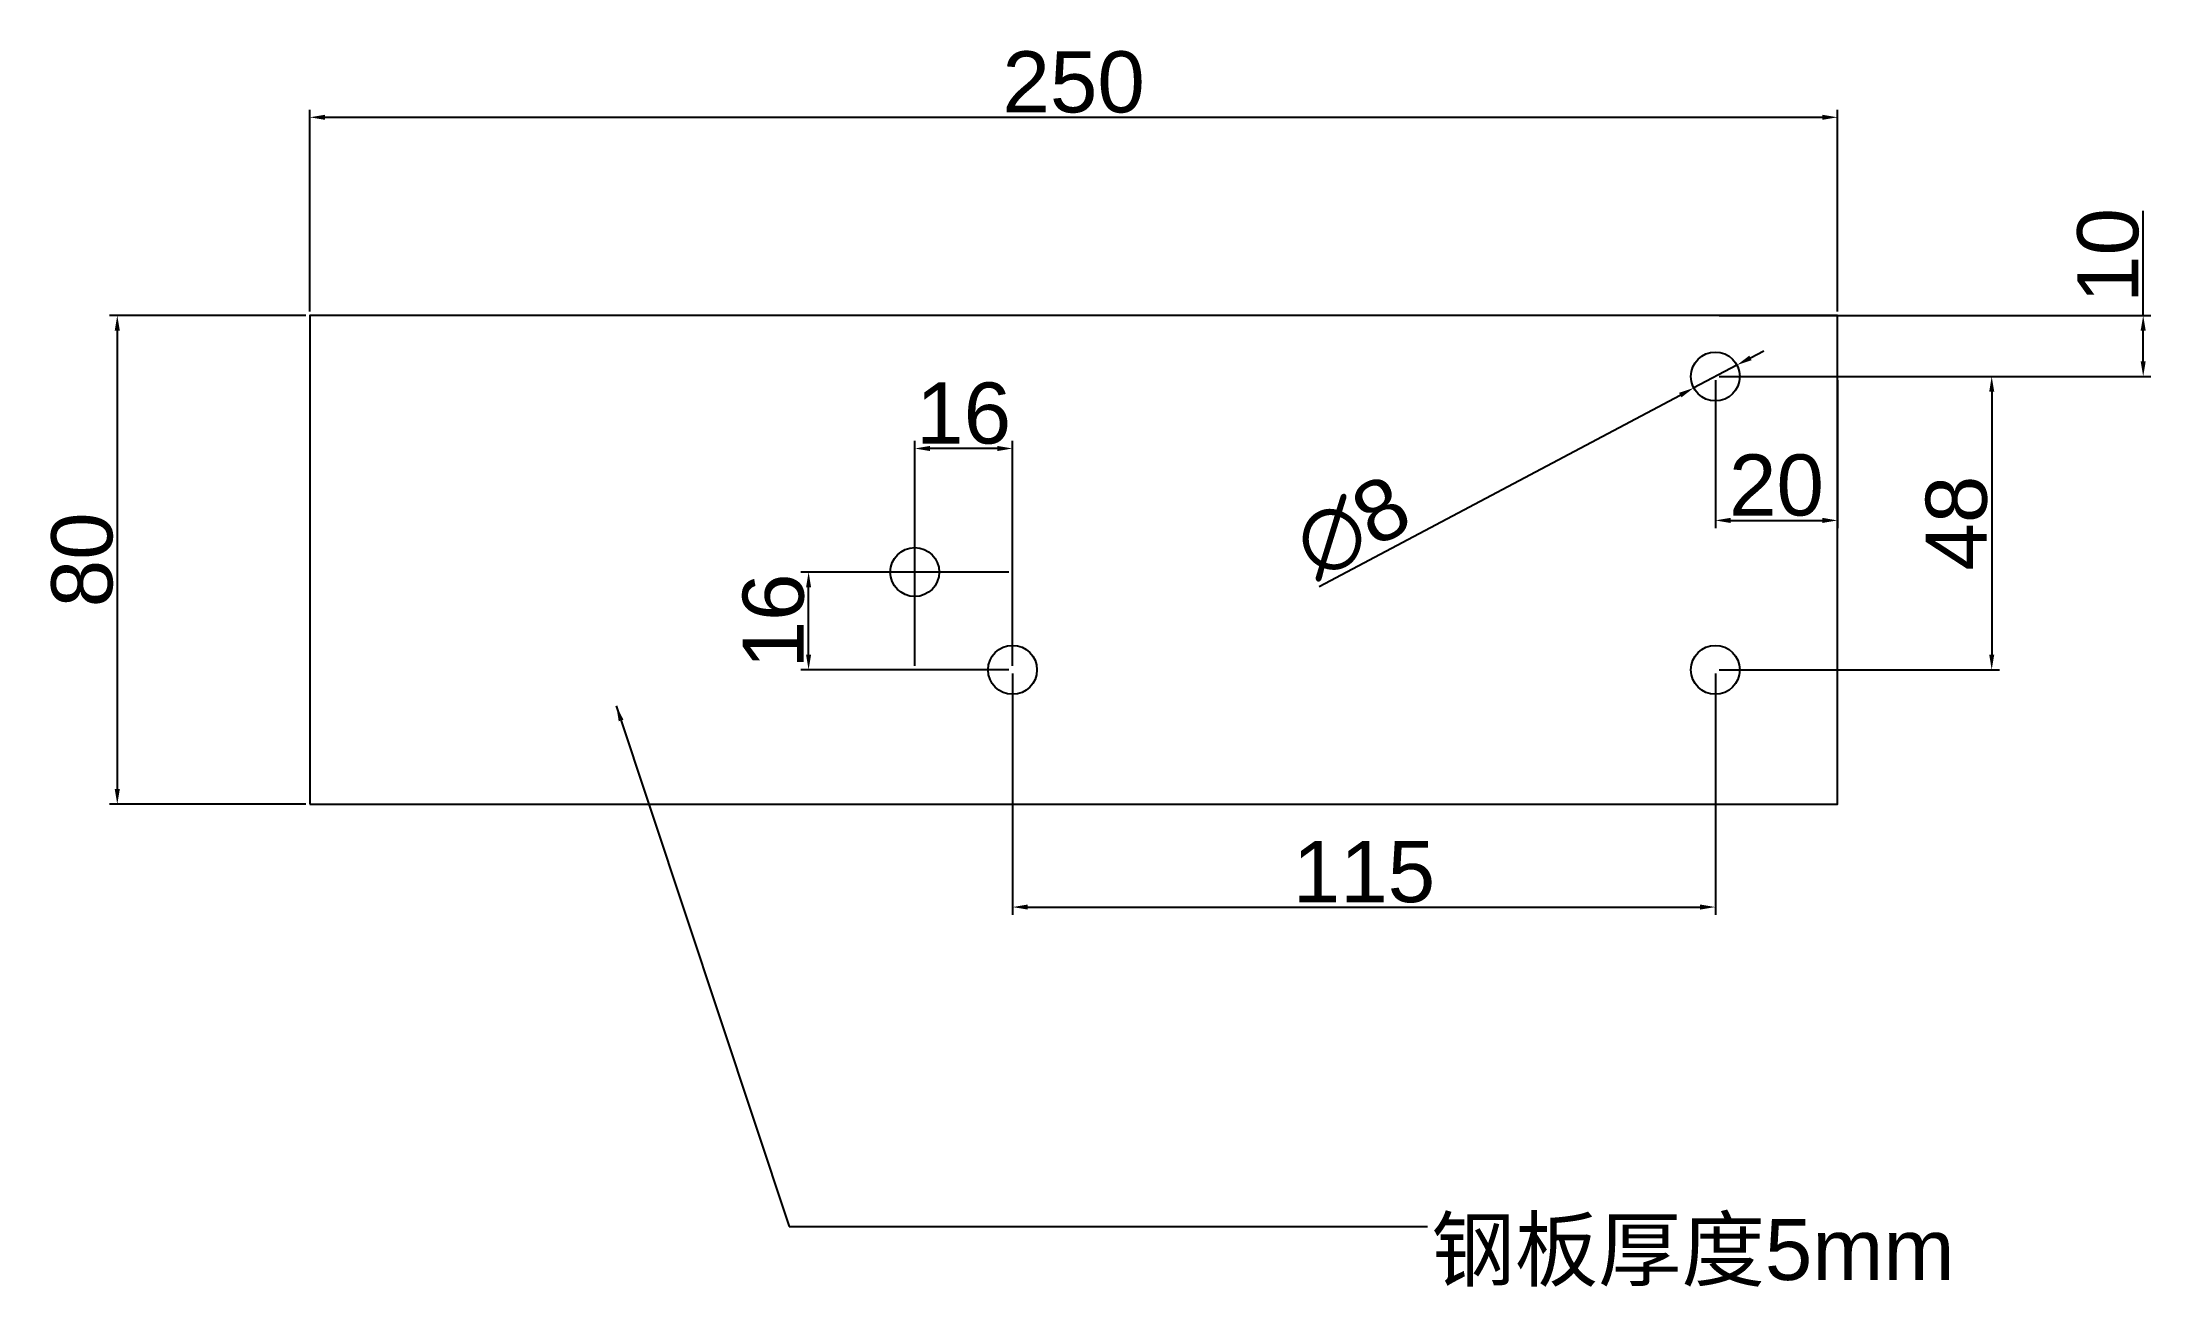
# Model space of a CAD drawing. Header units: millimetres. Extents: x -44 to 301, y -79 to 125.
import ezdxf

# ---------------------------------------------------------------- set-up
doc = ezdxf.new("R2010")
doc.units = ezdxf.units.MM
doc.styles.get("Standard").update_dxf_attribs({"font": 'arial.ttf'})
doc.dimstyles.new('ISO-25', dxfattribs={"dimtxt": 2.5, "dimasz": 2.5, "dimexe": 1.25, "dimexo": 0.625, "dimtad": 1, "dimtxsty": 'Standard', "dimcen": 2.5, "dimadec": 0, "dimazin": 0, "dimtfac": 1, "dimtmove": 0, "dimatfit": 3, "dimfxl": 1, "dimarcsym": 0})

# ---------------------------------------------------------------- blocks, each defined once
blk = doc.blocks.new('*D7')
at = {"color": 0, "lineweight": -2, "transparency": 16777216}
for p, q in [((0, 80.62), (0, 113.66)), ((2.5, 112.41), (247.5, 112.41)), ((250, 80.62), (250, 113.66))]:
    blk.add_line(p, q, dxfattribs=at)
at = {"color": 0, "transparency": 16777216}
for points in [[(2.5, 112.83), (2.5, 112), (0, 112.41)], [(247.5, 112.83), (247.5, 112), (250, 112.41)]]:
    blk.add_solid(points, dxfattribs=at)
at = {"layer": 'Defpoints', "color": 0, "transparency": 16777216}
for p in [(250, 112.41), (0, 80), (250, 80)]:
    blk.add_point(p, dxfattribs=at)
at = {"color": 0, "transparency": 16777216, "insert": (125, 118.14), "char_height": 10, "attachment_point": 5}
blk.add_mtext('250', dxfattribs=at)
blk = doc.blocks.new('*D8')
at = {"color": 0, "lineweight": -2, "transparency": 16777216}
for p, q in [((-0.62, 80), (-32.74, 80)), ((-31.49, 77.5), (-31.49, 2.5)), ((-0.62, 0), (-32.74, 0))]:
    blk.add_line(p, q, dxfattribs=at)
at = {"color": 0, "transparency": 16777216}
for points in [[(-31.91, 77.5), (-31.07, 77.5), (-31.49, 80)], [(-31.91, 2.5), (-31.07, 2.5), (-31.49, 0)]]:
    blk.add_solid(points, dxfattribs=at)
at = {"layer": 'Defpoints', "color": 0, "transparency": 16777216}
for p in [(0, 80), (-31.49, 0), (0, 0)]:
    blk.add_point(p, dxfattribs=at)
at = {"color": 0, "transparency": 16777216, "insert": (-37.22, 40), "char_height": 10, "attachment_point": 5, "rotation": 90}
blk.add_mtext('80', dxfattribs=at)
blk = doc.blocks.new('*D9')
at = {"color": 0, "lineweight": -2, "transparency": 16777216}
for p, q in [((300.01, 80), (300.01, 97.1)), ((230.62, 80), (301.26, 80)), ((300.01, 72.5), (300.01, 77.5)), ((230.62, 70), (301.26, 70))]:
    blk.add_line(p, q, dxfattribs=at)
at = {"color": 0, "transparency": 16777216}
for points in [[(299.59, 77.5), (300.42, 77.5), (300.01, 80)], [(299.59, 72.5), (300.42, 72.5), (300.01, 70)]]:
    blk.add_solid(points, dxfattribs=at)
at = {"layer": 'Defpoints', "color": 0, "transparency": 16777216}
for p in [(230, 80), (300.01, 80), (230, 70)]:
    blk.add_point(p, dxfattribs=at)
at = {"color": 0, "transparency": 16777216, "insert": (294.28, 89.8), "char_height": 10, "attachment_point": 5, "rotation": 90}
blk.add_mtext('10', dxfattribs=at)
blk = doc.blocks.new('*D10')
at = {"color": 0, "lineweight": -2, "transparency": 16777216}
for p, q in [((230, 69.38), (230, 45.2)), ((250, 69.38), (250, 45.2)), ((232.5, 46.45), (247.5, 46.45))]:
    blk.add_line(p, q, dxfattribs=at)
at = {"color": 0, "transparency": 16777216}
for points in [[(232.5, 46.87), (232.5, 46.03), (230, 46.45)], [(247.5, 46.87), (247.5, 46.03), (250, 46.45)]]:
    blk.add_solid(points, dxfattribs=at)
at = {"layer": 'Defpoints', "color": 0, "transparency": 16777216}
for p in [(230, 70), (250, 70), (250, 46.45)]:
    blk.add_point(p, dxfattribs=at)
at = {"color": 0, "transparency": 16777216, "insert": (240, 52.18), "char_height": 10, "attachment_point": 5}
blk.add_mtext('20', dxfattribs=at)
blk = doc.blocks.new('*D11')
at = {"color": 0, "lineweight": -2, "transparency": 16777216}
for p, q in [((230.62, 70), (276.47, 70)), ((275.22, 67.5), (275.22, 24.5)), ((230.62, 22), (276.47, 22))]:
    blk.add_line(p, q, dxfattribs=at)
at = {"color": 0, "transparency": 16777216}
for points in [[(274.81, 67.5), (275.64, 67.5), (275.22, 70)], [(274.81, 24.5), (275.64, 24.5), (275.22, 22)]]:
    blk.add_solid(points, dxfattribs=at)
at = {"layer": 'Defpoints', "color": 0, "transparency": 16777216}
for p in [(230, 70), (230, 22), (275.22, 22)]:
    blk.add_point(p, dxfattribs=at)
at = {"color": 0, "transparency": 16777216, "insert": (269.49, 46), "char_height": 10, "attachment_point": 5, "rotation": 90}
blk.add_mtext('48', dxfattribs=at)
blk = doc.blocks.new('*D12')
at = {"color": 0, "lineweight": -2, "transparency": 16777216}
for p, q in [((115, 21.38), (115, -18.07)), ((230, 21.38), (230, -18.07)), ((117.5, -16.82), (227.5, -16.82))]:
    blk.add_line(p, q, dxfattribs=at)
at = {"color": 0, "transparency": 16777216}
for points in [[(117.5, -16.4), (117.5, -17.23), (115, -16.82)], [(227.5, -16.4), (227.5, -17.23), (230, -16.82)]]:
    blk.add_solid(points, dxfattribs=at)
at = {"layer": 'Defpoints', "color": 0, "transparency": 16777216}
for p in [(115, 22), (230, 22), (230, -16.82)]:
    blk.add_point(p, dxfattribs=at)
at = {"color": 0, "transparency": 16777216, "insert": (172.5, -11.09), "char_height": 10, "attachment_point": 5}
blk.add_mtext('115', dxfattribs=at)
blk = doc.blocks.new('*D14')
at = {"color": 0, "lineweight": -2, "transparency": 16777216}
for p, q in [((114.38, 38), (80.38, 38)), ((81.63, 24.5), (81.63, 35.5)), ((114.38, 22), (80.38, 22))]:
    blk.add_line(p, q, dxfattribs=at)
at = {"color": 0, "transparency": 16777216}
for points in [[(81.21, 35.5), (82.04, 35.5), (81.63, 38)], [(81.21, 24.5), (82.04, 24.5), (81.63, 22)]]:
    blk.add_solid(points, dxfattribs=at)
at = {"layer": 'Defpoints', "color": 0, "transparency": 16777216}
for p in [(81.63, 38), (115, 38), (115, 22)]:
    blk.add_point(p, dxfattribs=at)
at = {"color": 0, "transparency": 16777216, "insert": (75.9, 30), "char_height": 10, "attachment_point": 5, "rotation": 90}
blk.add_mtext('16', dxfattribs=at)
blk = doc.blocks.new('*D15')
at = {"color": 0, "lineweight": -2, "transparency": 16777216}
for p, q in [((99, 22.63), (99, 59.47)), ((115, 22.63), (115, 59.47)), ((112.5, 58.22), (101.5, 58.22))]:
    blk.add_line(p, q, dxfattribs=at)
at = {"color": 0, "transparency": 16777216}
for points in [[(101.5, 58.64), (101.5, 57.8), (99, 58.22)], [(112.5, 58.64), (112.5, 57.8), (115, 58.22)]]:
    blk.add_solid(points, dxfattribs=at)
at = {"layer": 'Defpoints', "color": 0, "transparency": 16777216}
for p in [(99, 58.22), (99, 22), (115, 22)]:
    blk.add_point(p, dxfattribs=at)
at = {"color": 0, "transparency": 16777216, "insert": (107, 63.95), "char_height": 10, "attachment_point": 5}
blk.add_mtext('16', dxfattribs=at)
blk = doc.blocks.new('*D16')
at = {"color": 0, "lineweight": -2, "transparency": 16777216}
for p, q in [((235.74, 73.04), (237.95, 74.21)), ((233.53, 71.87), (226.47, 68.13)), ((165.17, 35.65), (224.26, 66.96))]:
    blk.add_line(p, q, dxfattribs=at)
at = {"color": 0, "transparency": 16777216}
for points in [[(235.55, 73.41), (235.94, 72.67), (233.53, 71.87)], [(224.06, 67.33), (224.45, 66.59), (226.47, 68.13)]]:
    blk.add_solid(points, dxfattribs=at)
at = {"layer": 'Defpoints', "color": 0, "transparency": 16777216}
for p in [(233.53, 71.87), (226.47, 68.13)]:
    blk.add_point(p, dxfattribs=at)
at = {"color": 0, "transparency": 16777216, "insert": (170.62, 45.34), "char_height": 10, "attachment_point": 5, "rotation": 27.9159}
blk.add_mtext('∅8', dxfattribs=at)

msp = doc.modelspace()

# ---------------------------------------------------------------- linework, layer by layer
at = {"color": 0}
msp.add_lwpolyline([(0, 0), (250, 0), (250, 80), (0, 80)], close=True, dxfattribs=at)
for centre in [(230, 70), (99, 38), (115, 22), (230, 22)]:
    msp.add_circle(centre, 4, dxfattribs=at)

# ---------------------------------------------------------------- texts
at = {"color": 3, "insert": (183.539, -67.841), "char_height": 10, "width": 103.29646, "attachment_point": 1}
msp.add_mtext('{\\fSimSun|b0|i0|c134|p2;钢板厚度}5mm', dxfattribs=at)

# ---------------------------------------------------------------- dimensions: what is measured, and where the dimension line sits
at = {"color": 3}
for base, p1, p2, picture, middle in [((250, 112.413), (0, 80), (250, 80), '*D7', (125, 118.143)), ((99, 58.22), (115, 22), (99, 22), '*D15', (107, 63.951)), ((250, 46.45), (230, 70), (250, 70), '*D10', (240, 52.18)), ((230, -16.816), (115, 22), (230, 22), '*D12', (172.5, -11.086))]:
    dim = msp.add_linear_dim(base=base, p1=p1, p2=p2, dimstyle='ISO-25', override={"dimtxt": 10}, dxfattribs=at)
    dim.commit()
    dim.dimension.update_dxf_attribs({"geometry": picture, "text_midpoint": middle})
for base, p1, p2, picture, middle in [((300.007, 80), (230, 70), (230, 80), '*D9', (294.277, 89.8)), ((-31.489, 0), (0, 80), (0, 0), '*D8', (-37.22, 40)), ((275.225, 22), (230, 70), (230, 22), '*D11', (269.494, 46)), ((81.627, 38), (115, 22), (115, 38), '*D14', (75.896, 30))]:
    dim = msp.add_linear_dim(base=base, p1=p1, p2=p2, angle=90, dimstyle='ISO-25', override={"dimtxt": 10}, dxfattribs=at)
    dim.commit()
    dim.dimension.update_dxf_attribs({"geometry": picture, "text_midpoint": middle})
dim = msp.add_diameter_dim_2p(p1=(233.535, 71.873), p2=(226.465, 68.127), dimstyle='ISO-25', override={"dimtxt": 10}, dxfattribs=at)
dim.commit()
dim.dimension.update_dxf_attribs({"geometry": '*D16', "text_midpoint": (173.433, 40.029), "dimtype": 163})

# ---------------------------------------------------------------- leaders
at = {"color": 3, "annotation_type": 0, "has_hookline": 1, "hookline_direction": 0, "text_width": 86.903}
msp.add_leader([(50.16, 16.085), (78.439, -69.091), (182.914, -69.091)], dimstyle='ISO-25', override={"dimgap": 0.625, "dimtad": 0}, dxfattribs=at)

doc.saveas('drawing.dxf')
